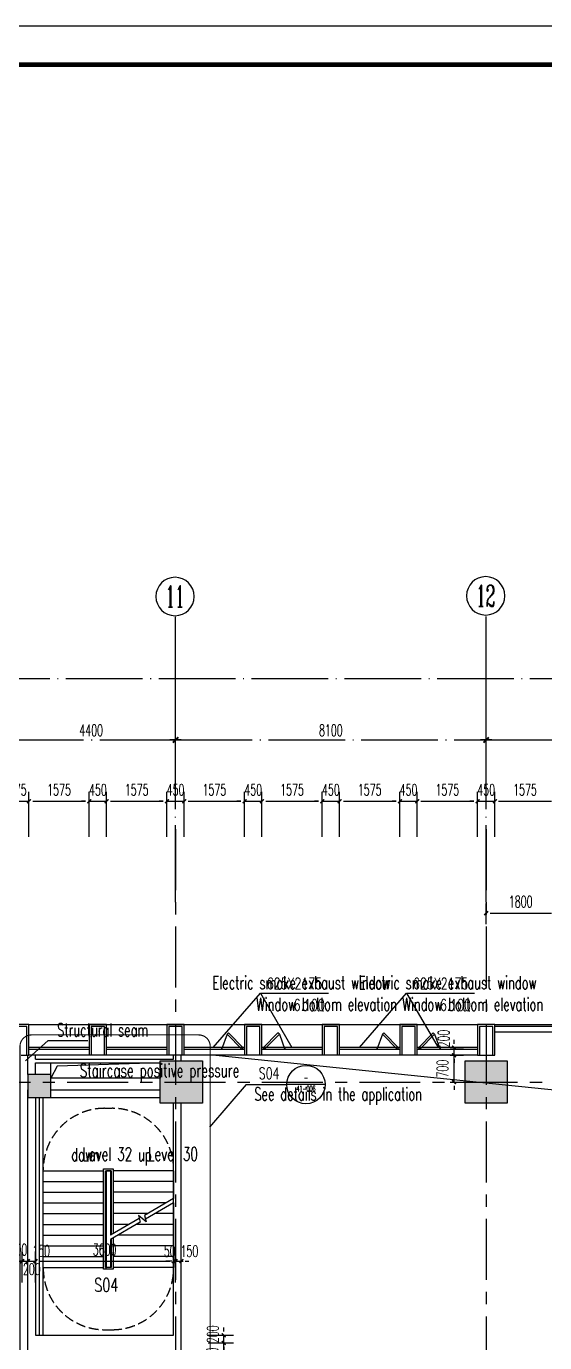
# Model space of a CAD drawing. Extents: x 824790 to 994147, y 4290613 to 4374713.
# Drawn here: x 904418 to 917935, y 4340402 to 4374713 of the extents above; entities that cross this region are included whole.
import ezdxf
from ezdxf.enums import TextEntityAlignment as Align

# ---------------------------------------------------------------- set-up
doc = ezdxf.new("R2010")
doc.units = 0
doc.header["$LTSCALE"] = 1000
doc.header["$MEASUREMENT"] = 0
for name, pattern in [('ACAD_ISO08W100', [36, 24, -3, 6, -3]), ('CENTER', [50.8, 31.75, -6.35, 6.35, -6.35]), ('DASH', [0.35, 0.25, -0.1]), ('DOTE', [2.42, 2, -0.2, 0.02, -0.2]), ('HIDDEN', [0.375, 0.25, -0.125])]:
    doc.linetypes.add(name, pattern=pattern)
doc.layers.get('0').update_dxf_attribs({"color": 255, "linetype": 'CONTINUOUS'})
for name, color, linetype in [('A-AXIS', 3, 'CONTINUOUS'), ('A-AXIS-TEXT', 7, 'CONTINUOUS'), ('A-DIM', 201, 'CONTINUOUS'), ('A-DOTE', 8, 'ACAD_ISO08W100'), ('A-FACADE', 5, 'CONTINUOUS'), ('A-FIN-GRAN', 34, 'CONTINUOUS'), ('A-LINE', 254, 'CONTINUOUS'), ('A-NOTE', 150, 'CONTINUOUS'), ('A-TEXT-CN', 31, 'CONTINUOUS'), ('A-WALL', 2, 'CONTINUOUS'), ('A-WINDOW', 4, 'CONTINUOUS'), ('A_DIM_EX1', 171, 'CONTINUOUS'), ('AXIS_TEXT', 7, 'CONTINUOUS'), ('DIM_SYMB', 3, 'CONTINUOUS'), ('DOTE', 17, 'DOTE'), ('HATCH-F252', 252, 'CONTINUOUS'), ('PUB_TEXT', 7, 'CONTINUOUS'), ('S-COLUMN', 1, 'CONTINUOUS'), ('stair', 30, 'CONTINUOUS'), ('WINDOW', 4, 'CONTINUOUS'), ('图框', 7, 'CONTINUOUS'), ('柱子', 9, 'CONTINUOUS'), ('管井', 6, 'CONTINUOUS')]:
    doc.layers.add(name, color=color, linetype=linetype)
doc.layers.add('A-PUB_TEXT', color=7, linetype='CONTINUOUS', lineweight=5)
doc.styles.add('_TCH_DIM', font='SIMPLEX', dxfattribs={"bigfont": 'GBCBIG'})
doc.styles.add('_TCH_LABEL', font='COMPLEX.shx', dxfattribs={"width": 0.6, "bigfont": 'GBCBIG.shx'})
doc.styles.add('COMPLEX', font='COMPLEX')
doc.styles.add('DIM_FONT', font='SIMPLEX.shx', dxfattribs={"width": 0.6, "bigfont": 'GBCBIG.shx'})
doc.styles.add('PRC-S', font='TJROMANS.shx', dxfattribs={"width": 0.7, "bigfont": 'hztxt.shx'})
doc.styles.add('TONGJI-FONT', font='simplex.shx')
doc.dimstyles.new('DIM100', dxfattribs={"dimscale": 100, "dimtxt": 3, "dimasz": 0.01, "dimexe": 1, "dimexo": 1, "dimgap": 1, "dimtad": 1, "dimdec": 0, "dimtxsty": 'DIM_FONT', "dimblk1": 'h-_DIMX', "dimblk2": 'h-_DIMX', "dimsah": 1, "dimcen": 0.01, "dimclrd": 256, "dimclre": 256, "dimclrt": 7, "dimadec": 3, "dimazin": 3, "dimtfac": 1, "dimtdec": 0, "dimtix": 1, "dimtmove": 2, "dimatfit": 3, "dimldrblk": 'h-_DIMX', "dimtzin": 5, "dimarcsym": 0})
doc.dimstyles.new('DIMN', dxfattribs={"dimtxt": 300, "dimasz": 100, "dimexe": 250, "dimexo": 300, "dimgap": 150, "dimtad": 1, "dimdec": 0, "dimtxsty": 'DIM_FONT', "dimblk": 'h-_ArchTick', "dimcen": 2.5, "dimclrt": 7, "dimazin": 2, "dimtfac": 1, "dimtdec": 0, "dimtix": 1, "dimtmove": 2, "dimatfit": 3, "dimarcsym": 0})

# ---------------------------------------------------------------- blocks, each defined once
blk = doc.blocks.new('h-_DIMX')
blk.add_line((-150, 0), (150, 0))
at = {"const_width": 50}
blk.add_lwpolyline([(-70, -70), (70, 70)], dxfattribs=at)
blk = doc.blocks.new('h-_AXISO')
blk.add_circle((0, 0), 0.5)
at = {"layer": 'A-AXIS-TEXT', "style": 'COMPLEX', "width": 1.041667}
blk.add_attdef('A', text='', height=0.56, dxfattribs=at).set_placement((-0.25, -0.28), (0.25, -0.28), align=Align.FIT)
blk = doc.blocks.new('h-轴号横')
at = {"layer": 'DOTE', "linetype": 'ACAD_ISO08W100'}
for p, q in [((-2532161, -1877419), (-2532161, -1873857)), ((-2524061, -1877418), (-2524061, -1873856))]:
    blk.add_line(p, q, dxfattribs=at)
at = {"layer": 'A-AXIS'}
ref = blk.add_blockref('h-_AXISO', (-2532174, -1873330), dxfattribs=dict(at, xscale=-1000, yscale=1000, zscale=1000))
ref.add_attrib('A', '11', dxfattribs={"layer": 'AXIS_TEXT', "height": 560, "style": 'COMPLEX', "width": 0.78125}).set_placement((-2532424, -1873610), (-2531924, -1873610), align=Align.FIT)
ref = blk.add_blockref('h-_AXISO', (-2524074, -1873313), dxfattribs=dict(at, xscale=-1000, yscale=1000, zscale=1000))
ref.add_attrib('A', '12', dxfattribs={"layer": 'AXIS_TEXT', "height": 560, "style": 'COMPLEX', "width": 0.646552}).set_placement((-2524324, -1873593), (-2523824, -1873593), align=Align.FIT)
blk = doc.blocks.new('h-1')
at = {"layer": '图框'}
blk.add_line((2162, 399.3), (675.75, 399.3), dxfattribs=at)
at = {"layer": '图框', "const_width": 1.2}
blk.add_lwpolyline([(2152, -431.7), (2152, 389.3), (700.75, 389.3), (700.75, -431.7)], close=True, dxfattribs=at)
blk = doc.blocks.new('h-ewryer')
at = {"layer": 'A-WINDOW', "ltscale": 0.5}
blk.add_line((366378, 243878), (366234, 243482), dxfattribs=at)
at = {"layer": 'A-WINDOW'}
for p, q in [((366234, 243532), (366234, 243482)), ((366784, 243532), (366784, 243482))]:
    blk.add_line(p, q, dxfattribs=at)
at = {"layer": 'A-WINDOW', "ltscale": 0.5}
blk.add_lwpolyline([(366378, 243878), (366413, 243914), (366802, 243525), (366767, 243489)], close=True, dxfattribs=at)
blk = doc.blocks.new('h-2层裙房幕墙')
at = {"layer": 'A-FACADE'}
blk.add_line((803086, 4036435), (814786, 4036435), dxfattribs=at)
at = {"layer": 'A-FIN-GRAN'}
for p, q in [((803086, 4036435), (802311, 4036435)), ((803036, 4036385), (802361, 4036385)), ((803036, 4035635), (803036, 4036385)), ((803086, 4035635), (803086, 4036435)), ((805111, 4036435), (804661, 4036435)), ((804661, 4036435), (804661, 4035635)), ((805061, 4036385), (804711, 4036385)), ((804711, 4036385), (804711, 4035635)), ((805061, 4035635), (805061, 4036385)), ((805111, 4035635), (805111, 4036435)), ((807136, 4036435), (806686, 4036435)), ((806686, 4036435), (806686, 4035635)), ((807086, 4036385), (806736, 4036385)), ((806736, 4036385), (806736, 4035635)), ((807086, 4035635), (807086, 4036385)), ((807136, 4035635), (807136, 4036435)), ((809161, 4036435), (808711, 4036435)), ((808711, 4036435), (808711, 4035635)), ((809111, 4036385), (808761, 4036385)), ((808761, 4036385), (808761, 4035635)), ((809111, 4035635), (809111, 4036385)), ((809161, 4035635), (809161, 4036435)), ((811186, 4036435), (810736, 4036435)), ((810736, 4036435), (810736, 4035635)), ((811136, 4036385), (810786, 4036385)), ((810786, 4036385), (810786, 4035635)), ((811136, 4035635), (811136, 4036385)), ((811186, 4035635), (811186, 4036435)), ((813211, 4036435), (812761, 4036435)), ((812761, 4036435), (812761, 4035635)), ((813161, 4036385), (812811, 4036385)), ((812811, 4036385), (812811, 4035635)), ((813161, 4035635), (813161, 4036385)), ((813211, 4035635), (813211, 4036435)), ((815236, 4036435), (814786, 4036435)), ((814786, 4036435), (814786, 4035635)), ((815186, 4036385), (814836, 4036385)), ((814836, 4036385), (814836, 4035635)), ((815186, 4035635), (815186, 4036385)), ((815236, 4035635), (815236, 4036435)), ((802886, 4035635), (803086, 4035635)), ((805111, 4035635), (804661, 4035635)), ((807136, 4035635), (806686, 4035635)), ((809161, 4035635), (808711, 4035635)), ((811186, 4035635), (810736, 4035635)), ((813211, 4035635), (812761, 4035635)), ((814786, 4035635), (815236, 4035635))]:
    blk.add_line(p, q, dxfattribs=at)
at = {"layer": 'WINDOW'}
for p, q in [((815236, 4036435), (851236, 4036435)), ((816811, 4036385), (815236, 4036385)), ((851236, 4036235), (815236, 4036235)), ((804661, 4035835), (803086, 4035835)), ((804661, 4035785), (803086, 4035785)), ((804661, 4035635), (803086, 4035635)), ((806686, 4035835), (805111, 4035835)), ((806686, 4035785), (805111, 4035785)), ((806736, 4035635), (805111, 4035635)), ((808711, 4035835), (807136, 4035835)), ((808711, 4035785), (807136, 4035785)), ((808711, 4035635), (807136, 4035635)), ((810736, 4035835), (809161, 4035835)), ((810736, 4035785), (809161, 4035785)), ((810736, 4035635), (809161, 4035635)), ((812761, 4035835), (811186, 4035835)), ((812761, 4035785), (811186, 4035785)), ((812761, 4035635), (811186, 4035635)), ((814786, 4035835), (813211, 4035835)), ((814786, 4035785), (813211, 4035785)), ((814786, 4035635), (813211, 4035635))]:
    blk.add_line(p, q, dxfattribs=at)
at = {"layer": 'A-WINDOW'}
for p in [(441876, 3792303), (445926, 3792303)]:
    blk.add_blockref('h-ewryer', p, dxfattribs=at)
at = {"layer": 'A-WINDOW', "xscale": -1}
for p in [(1175995, 3792303), (1180045, 3792303)]:
    blk.add_blockref('h-ewryer', p, dxfattribs=at)
blk = doc.blocks.new('h-1100柱')
at = {"layer": 'HATCH-F252'}
blk.add_hatch(color=256, dxfattribs=at).paths.add_polyline_path([(917265, 4495302), (918365, 4495302), (918365, 4494202), (917265, 4494202)])
at = {"layer": 'S-COLUMN'}
blk.add_lwpolyline([(917265, 4495302), (918365, 4495302), (918365, 4494202), (917265, 4494202)], close=True, dxfattribs=at)
blk = doc.blocks.new('h-二层柱网')
at = {"layer": 'A-WALL'}
for p in [(190645, -147557), (198595, -147557)]:
    blk.add_blockref('h-1100柱', p, dxfattribs=at)
blk = doc.blocks.new('h-tsht')
at = {"layer": 'HATCH-F252'}
blk.add_hatch(color=256, dxfattribs=at).paths.add_polyline_path([(-300, -300), (300, -300), (300, 300), (-300, 300)])
at = {"layer": '柱子', "color": 1}
blk.add_lwpolyline([(-300, -300), (300, -300), (300, 300), (-300, 300)], close=True, dxfattribs=at)
blk = doc.blocks.new('h-结构补小柱')
at = {"layer": 'HATCH-F252'}
for points in [[(-600, -900), (100, -900), (100, -200), (-600, -200)], [(-550, -10400), (150, -10400), (150, -9700), (-550, -9700)]]:
    blk.add_hatch(color=256, dxfattribs=at).paths.add_polyline_path(points)
at = {"layer": '柱子', "color": 1}
for points in [[(-600, -900), (100, -900), (100, -200), (-600, -200)], [(-550, -10400), (150, -10400), (150, -9700), (-550, -9700)]]:
    blk.add_lwpolyline(points, close=True, dxfattribs=at)
at = {"layer": '柱子'}
for p in [(-300, 8100), (-250, -18550)]:
    blk.add_blockref('h-tsht', p, dxfattribs=at)
blk = doc.blocks.new('h-_ArchTick')
at = {"color": 0, "linetype": 'ByBlock', "const_width": 0.4}
blk.add_lwpolyline([(-0.5, -0.5), (0.5, 0.5)], dxfattribs=at)
blk = doc.blocks.new('*D170')
at = {"layer": 'A-DIM', "color": 0, "lineweight": -2, "transparency": 16777216}
for p, q in [((915473, 4347895), (915821, 4347895)), ((915571, 4347995), (915571, 4348095)), ((915571, 4347195), (915571, 4347895)), ((915473, 4347195), (915821, 4347195)), ((915571, 4347095), (915571, 4346995))]:
    blk.add_line(p, q, dxfattribs=at)
at = {"layer": 'A-DIM', "color": 0, "lineweight": -2, "transparency": 16777216, "xscale": 100, "yscale": 100, "zscale": 100}
for p, rotation in [((915571, 4347895), 270), ((915571, 4347195), 90)]:
    blk.add_blockref('h-_ArchTick', p, dxfattribs=dict(at, rotation=rotation))
at = {"layer": 'A-DIM', "color": 7, "transparency": 16777216, "insert": (915271, 4347545), "char_height": 300, "attachment_point": 5, "rotation": 90, "style": 'DIM_FONT'}
blk.add_mtext('\\A1;700', dxfattribs=at)
blk = doc.blocks.new('*D171')
at = {"layer": 'A-DIM', "color": 0, "lineweight": -2, "transparency": 16777216}
for p, q in [((915571, 4348195), (915571, 4348295)), ((915473, 4348095), (915821, 4348095)), ((915473, 4347895), (915821, 4347895)), ((915571, 4347895), (915571, 4348095)), ((915571, 4347795), (915571, 4347695))]:
    blk.add_line(p, q, dxfattribs=at)
at = {"layer": 'A-DIM', "color": 0, "lineweight": -2, "transparency": 16777216, "xscale": 100, "yscale": 100, "zscale": 100}
for p, rotation in [((915571, 4348095), 270), ((915571, 4347895), 90)]:
    blk.add_blockref('h-_ArchTick', p, dxfattribs=dict(at, rotation=rotation))
at = {"layer": 'A-DIM', "color": 7, "transparency": 16777216, "insert": (915301, 4348329), "char_height": 300, "attachment_point": 5, "rotation": 90, "style": 'DIM_FONT'}
blk.add_mtext('\\A1;200', dxfattribs=at)
blk = doc.blocks.new('*D203')
at = {"layer": 'A-DIM', "color": 0, "lineweight": -2, "transparency": 16777216}
for p, q in [((916410, 4351310), (916410, 4351847)), ((916510, 4351597), (918110, 4351597)), ((918210, 4351310), (918210, 4351847))]:
    blk.add_line(p, q, dxfattribs=at)
at = {"layer": 'A-DIM', "color": 0, "lineweight": -2, "transparency": 16777216, "xscale": 100, "yscale": 100, "zscale": 100, "rotation": 180}
blk.add_blockref('h-_ArchTick', (916410, 4351597), dxfattribs=at)
at = {"layer": 'A-DIM', "color": 0, "lineweight": -2, "transparency": 16777216, "xscale": 100, "yscale": 100, "zscale": 100}
blk.add_blockref('h-_ArchTick', (918210, 4351597), dxfattribs=at)
at = {"layer": 'A-DIM', "color": 7, "transparency": 16777216, "insert": (917310, 4351897), "char_height": 300, "attachment_point": 5, "style": 'DIM_FONT'}
blk.add_mtext('\\A1;1800', dxfattribs=at)
blk = doc.blocks.new('*D226')
at = {"layer": 'A-DIM', "color": 0, "lineweight": -2, "transparency": 16777216}
for p, q in [((909569, 4340695), (909569, 4340795)), ((909160, 4340595), (909819, 4340595)), ((909160, 4340395), (909819, 4340395)), ((909569, 4340395), (909569, 4340595)), ((909569, 4340295), (909569, 4340195))]:
    blk.add_line(p, q, dxfattribs=at)
at = {"layer": 'A-DIM', "color": 0, "lineweight": -2, "transparency": 16777216, "xscale": 100, "yscale": 100, "zscale": 100}
for p, rotation in [((909569, 4340595), 270), ((909569, 4340395), 90)]:
    blk.add_blockref('h-_ArchTick', p, dxfattribs=dict(at, rotation=rotation))
at = {"layer": 'A-DIM', "color": 7, "transparency": 16777216, "insert": (909282, 4340622), "char_height": 300, "attachment_point": 5, "rotation": 90, "style": 'DIM_FONT'}
blk.add_mtext('\\A1;200', dxfattribs=at)
blk = doc.blocks.new('*D924')
at = {"layer": 'A-DIM', "color": 0, "lineweight": -2, "transparency": 16777216}
for p, q in [((909160, 4340395), (909819, 4340395)), ((909569, 4340495), (909569, 4340595)), ((909569, 4339695), (909569, 4340395)), ((909160, 4339695), (909819, 4339695)), ((909569, 4339595), (909569, 4339495))]:
    blk.add_line(p, q, dxfattribs=at)
at = {"layer": 'A-DIM', "color": 0, "lineweight": -2, "transparency": 16777216, "xscale": 100, "yscale": 100, "zscale": 100}
for p, rotation in [((909569, 4340395), 270), ((909569, 4339695), 90)]:
    blk.add_blockref('h-_ArchTick', p, dxfattribs=dict(at, rotation=rotation))
at = {"layer": 'A-DIM', "color": 7, "transparency": 16777216, "insert": (909269, 4340045), "char_height": 300, "attachment_point": 5, "rotation": 90, "style": 'DIM_FONT'}
blk.add_mtext('\\A1;700', dxfattribs=at)
blk = doc.blocks.new('*D364')
at = {"layer": 'A-DIM', "color": 0, "lineweight": -2, "transparency": 16777216}
for p, q in [((916635, 4353589), (916635, 4354763)), ((918210, 4353589), (918210, 4354763)), ((916735, 4354513), (918110, 4354513))]:
    blk.add_line(p, q, dxfattribs=at)
at = {"layer": 'A-DIM', "color": 0, "lineweight": -2, "transparency": 16777216, "xscale": 100, "yscale": 100, "zscale": 100, "rotation": 180}
blk.add_blockref('h-_ArchTick', (916635, 4354513), dxfattribs=at)
at = {"layer": 'A-DIM', "color": 0, "lineweight": -2, "transparency": 16777216, "xscale": 100, "yscale": 100, "zscale": 100}
blk.add_blockref('h-_ArchTick', (918210, 4354513), dxfattribs=at)
at = {"layer": 'A-DIM', "color": 7, "transparency": 16777216, "insert": (917422, 4354813), "char_height": 300, "attachment_point": 5, "style": 'DIM_FONT'}
blk.add_mtext('\\A1;1575', dxfattribs=at)
blk = doc.blocks.new('*D365')
at = {"layer": 'A-DIM', "color": 0, "lineweight": -2, "transparency": 16777216}
for p, q in [((916185, 4353589), (916185, 4354763)), ((916635, 4353589), (916635, 4354763)), ((916085, 4354513), (915985, 4354513)), ((916185, 4354513), (916635, 4354513)), ((916735, 4354513), (916835, 4354513))]:
    blk.add_line(p, q, dxfattribs=at)
at = {"layer": 'A-DIM', "color": 0, "lineweight": -2, "transparency": 16777216, "xscale": 100, "yscale": 100, "zscale": 100}
blk.add_blockref('h-_ArchTick', (916185, 4354513), dxfattribs=at)
at = {"layer": 'A-DIM', "color": 0, "lineweight": -2, "transparency": 16777216, "xscale": 100, "yscale": 100, "zscale": 100, "rotation": 180}
blk.add_blockref('h-_ArchTick', (916635, 4354513), dxfattribs=at)
at = {"layer": 'A-DIM', "color": 7, "transparency": 16777216, "insert": (916410, 4354813), "char_height": 300, "attachment_point": 5, "style": 'DIM_FONT'}
blk.add_mtext('\\A1;450', dxfattribs=at)
blk = doc.blocks.new('*D366')
at = {"layer": 'A-DIM', "color": 0, "lineweight": -2, "transparency": 16777216}
for p, q in [((914610, 4353589), (914610, 4354763)), ((916185, 4353589), (916185, 4354763)), ((914710, 4354513), (916085, 4354513))]:
    blk.add_line(p, q, dxfattribs=at)
at = {"layer": 'A-DIM', "color": 0, "lineweight": -2, "transparency": 16777216, "xscale": 100, "yscale": 100, "zscale": 100, "rotation": 180}
blk.add_blockref('h-_ArchTick', (914610, 4354513), dxfattribs=at)
at = {"layer": 'A-DIM', "color": 0, "lineweight": -2, "transparency": 16777216, "xscale": 100, "yscale": 100, "zscale": 100}
blk.add_blockref('h-_ArchTick', (916185, 4354513), dxfattribs=at)
at = {"layer": 'A-DIM', "color": 7, "transparency": 16777216, "insert": (915397, 4354813), "char_height": 300, "attachment_point": 5, "style": 'DIM_FONT'}
blk.add_mtext('\\A1;1575', dxfattribs=at)
blk = doc.blocks.new('*D367')
at = {"layer": 'A-DIM', "color": 0, "lineweight": -2, "transparency": 16777216}
for p, q in [((914160, 4353589), (914160, 4354763)), ((914610, 4353589), (914610, 4354763)), ((914060, 4354513), (913960, 4354513)), ((914160, 4354513), (914610, 4354513)), ((914710, 4354513), (914810, 4354513))]:
    blk.add_line(p, q, dxfattribs=at)
at = {"layer": 'A-DIM', "color": 0, "lineweight": -2, "transparency": 16777216, "xscale": 100, "yscale": 100, "zscale": 100}
blk.add_blockref('h-_ArchTick', (914160, 4354513), dxfattribs=at)
at = {"layer": 'A-DIM', "color": 0, "lineweight": -2, "transparency": 16777216, "xscale": 100, "yscale": 100, "zscale": 100, "rotation": 180}
blk.add_blockref('h-_ArchTick', (914610, 4354513), dxfattribs=at)
at = {"layer": 'A-DIM', "color": 7, "transparency": 16777216, "insert": (914385, 4354813), "char_height": 300, "attachment_point": 5, "style": 'DIM_FONT'}
blk.add_mtext('\\A1;450', dxfattribs=at)
blk = doc.blocks.new('*D368')
at = {"layer": 'A-DIM', "color": 0, "lineweight": -2, "transparency": 16777216}
for p, q in [((912585, 4353589), (912585, 4354763)), ((914160, 4353589), (914160, 4354763)), ((912685, 4354513), (914060, 4354513))]:
    blk.add_line(p, q, dxfattribs=at)
at = {"layer": 'A-DIM', "color": 0, "lineweight": -2, "transparency": 16777216, "xscale": 100, "yscale": 100, "zscale": 100, "rotation": 180}
blk.add_blockref('h-_ArchTick', (912585, 4354513), dxfattribs=at)
at = {"layer": 'A-DIM', "color": 0, "lineweight": -2, "transparency": 16777216, "xscale": 100, "yscale": 100, "zscale": 100}
blk.add_blockref('h-_ArchTick', (914160, 4354513), dxfattribs=at)
at = {"layer": 'A-DIM', "color": 7, "transparency": 16777216, "insert": (913372, 4354813), "char_height": 300, "attachment_point": 5, "style": 'DIM_FONT'}
blk.add_mtext('\\A1;1575', dxfattribs=at)
blk = doc.blocks.new('*D369')
at = {"layer": 'A-DIM', "color": 0, "lineweight": -2, "transparency": 16777216}
for p, q in [((912135, 4353589), (912135, 4354763)), ((912585, 4353589), (912585, 4354763)), ((912035, 4354513), (911935, 4354513)), ((912135, 4354513), (912585, 4354513)), ((912685, 4354513), (912785, 4354513))]:
    blk.add_line(p, q, dxfattribs=at)
at = {"layer": 'A-DIM', "color": 0, "lineweight": -2, "transparency": 16777216, "xscale": 100, "yscale": 100, "zscale": 100}
blk.add_blockref('h-_ArchTick', (912135, 4354513), dxfattribs=at)
at = {"layer": 'A-DIM', "color": 0, "lineweight": -2, "transparency": 16777216, "xscale": 100, "yscale": 100, "zscale": 100, "rotation": 180}
blk.add_blockref('h-_ArchTick', (912585, 4354513), dxfattribs=at)
at = {"layer": 'A-DIM', "color": 7, "transparency": 16777216, "insert": (912360, 4354813), "char_height": 300, "attachment_point": 5, "style": 'DIM_FONT'}
blk.add_mtext('\\A1;450', dxfattribs=at)
blk = doc.blocks.new('*D370')
at = {"layer": 'A-DIM', "color": 0, "lineweight": -2, "transparency": 16777216}
for p, q in [((910560, 4353589), (910560, 4354763)), ((912135, 4353589), (912135, 4354763)), ((910660, 4354513), (912035, 4354513))]:
    blk.add_line(p, q, dxfattribs=at)
at = {"layer": 'A-DIM', "color": 0, "lineweight": -2, "transparency": 16777216, "xscale": 100, "yscale": 100, "zscale": 100, "rotation": 180}
blk.add_blockref('h-_ArchTick', (910560, 4354513), dxfattribs=at)
at = {"layer": 'A-DIM', "color": 0, "lineweight": -2, "transparency": 16777216, "xscale": 100, "yscale": 100, "zscale": 100}
blk.add_blockref('h-_ArchTick', (912135, 4354513), dxfattribs=at)
at = {"layer": 'A-DIM', "color": 7, "transparency": 16777216, "insert": (911347, 4354813), "char_height": 300, "attachment_point": 5, "style": 'DIM_FONT'}
blk.add_mtext('\\A1;1575', dxfattribs=at)
blk = doc.blocks.new('*D371')
at = {"layer": 'A-DIM', "color": 0, "lineweight": -2, "transparency": 16777216}
for p, q in [((910110, 4353589), (910110, 4354763)), ((910560, 4353589), (910560, 4354763)), ((910010, 4354513), (909910, 4354513)), ((910110, 4354513), (910560, 4354513)), ((910660, 4354513), (910760, 4354513))]:
    blk.add_line(p, q, dxfattribs=at)
at = {"layer": 'A-DIM', "color": 0, "lineweight": -2, "transparency": 16777216, "xscale": 100, "yscale": 100, "zscale": 100}
blk.add_blockref('h-_ArchTick', (910110, 4354513), dxfattribs=at)
at = {"layer": 'A-DIM', "color": 0, "lineweight": -2, "transparency": 16777216, "xscale": 100, "yscale": 100, "zscale": 100, "rotation": 180}
blk.add_blockref('h-_ArchTick', (910560, 4354513), dxfattribs=at)
at = {"layer": 'A-DIM', "color": 7, "transparency": 16777216, "insert": (910335, 4354813), "char_height": 300, "attachment_point": 5, "style": 'DIM_FONT'}
blk.add_mtext('\\A1;450', dxfattribs=at)
blk = doc.blocks.new('*D372')
at = {"layer": 'A-DIM', "color": 0, "lineweight": -2, "transparency": 16777216}
for p, q in [((908535, 4353589), (908535, 4354763)), ((910110, 4353589), (910110, 4354763)), ((908635, 4354513), (910010, 4354513))]:
    blk.add_line(p, q, dxfattribs=at)
at = {"layer": 'A-DIM', "color": 0, "lineweight": -2, "transparency": 16777216, "xscale": 100, "yscale": 100, "zscale": 100, "rotation": 180}
blk.add_blockref('h-_ArchTick', (908535, 4354513), dxfattribs=at)
at = {"layer": 'A-DIM', "color": 0, "lineweight": -2, "transparency": 16777216, "xscale": 100, "yscale": 100, "zscale": 100}
blk.add_blockref('h-_ArchTick', (910110, 4354513), dxfattribs=at)
at = {"layer": 'A-DIM', "color": 7, "transparency": 16777216, "insert": (909322, 4354813), "char_height": 300, "attachment_point": 5, "style": 'DIM_FONT'}
blk.add_mtext('\\A1;1575', dxfattribs=at)
blk = doc.blocks.new('*D373')
at = {"layer": 'A-DIM', "color": 0, "lineweight": -2, "transparency": 16777216}
for p, q in [((908085, 4353589), (908085, 4354763)), ((908535, 4353589), (908535, 4354763)), ((907985, 4354513), (907885, 4354513)), ((908085, 4354513), (908535, 4354513)), ((908635, 4354513), (908735, 4354513))]:
    blk.add_line(p, q, dxfattribs=at)
at = {"layer": 'A-DIM', "color": 0, "lineweight": -2, "transparency": 16777216, "xscale": 100, "yscale": 100, "zscale": 100}
blk.add_blockref('h-_ArchTick', (908085, 4354513), dxfattribs=at)
at = {"layer": 'A-DIM', "color": 0, "lineweight": -2, "transparency": 16777216, "xscale": 100, "yscale": 100, "zscale": 100, "rotation": 180}
blk.add_blockref('h-_ArchTick', (908535, 4354513), dxfattribs=at)
at = {"layer": 'A-DIM', "color": 7, "transparency": 16777216, "insert": (908310, 4354813), "char_height": 300, "attachment_point": 5, "style": 'DIM_FONT'}
blk.add_mtext('\\A1;450', dxfattribs=at)
blk = doc.blocks.new('*D374')
at = {"layer": 'A-DIM', "color": 0, "lineweight": -2, "transparency": 16777216}
for p, q in [((906510, 4353589), (906510, 4354763)), ((908085, 4353589), (908085, 4354763)), ((906610, 4354513), (907985, 4354513))]:
    blk.add_line(p, q, dxfattribs=at)
at = {"layer": 'A-DIM', "color": 0, "lineweight": -2, "transparency": 16777216, "xscale": 100, "yscale": 100, "zscale": 100, "rotation": 180}
blk.add_blockref('h-_ArchTick', (906510, 4354513), dxfattribs=at)
at = {"layer": 'A-DIM', "color": 0, "lineweight": -2, "transparency": 16777216, "xscale": 100, "yscale": 100, "zscale": 100}
blk.add_blockref('h-_ArchTick', (908085, 4354513), dxfattribs=at)
at = {"layer": 'A-DIM', "color": 7, "transparency": 16777216, "insert": (907297, 4354813), "char_height": 300, "attachment_point": 5, "style": 'DIM_FONT'}
blk.add_mtext('\\A1;1575', dxfattribs=at)
blk = doc.blocks.new('*D375')
at = {"layer": 'A-DIM', "color": 0, "lineweight": -2, "transparency": 16777216}
for p, q in [((906060, 4353589), (906060, 4354763)), ((906510, 4353589), (906510, 4354763)), ((905960, 4354513), (905860, 4354513)), ((906060, 4354513), (906510, 4354513)), ((906610, 4354513), (906710, 4354513))]:
    blk.add_line(p, q, dxfattribs=at)
at = {"layer": 'A-DIM', "color": 0, "lineweight": -2, "transparency": 16777216, "xscale": 100, "yscale": 100, "zscale": 100}
blk.add_blockref('h-_ArchTick', (906060, 4354513), dxfattribs=at)
at = {"layer": 'A-DIM', "color": 0, "lineweight": -2, "transparency": 16777216, "xscale": 100, "yscale": 100, "zscale": 100, "rotation": 180}
blk.add_blockref('h-_ArchTick', (906510, 4354513), dxfattribs=at)
at = {"layer": 'A-DIM', "color": 7, "transparency": 16777216, "insert": (906285, 4354813), "char_height": 300, "attachment_point": 5, "style": 'DIM_FONT'}
blk.add_mtext('\\A1;450', dxfattribs=at)
blk = doc.blocks.new('*D376')
at = {"layer": 'A-DIM', "color": 0, "lineweight": -2, "transparency": 16777216}
for p, q in [((904485, 4353589), (904485, 4354763)), ((906060, 4353589), (906060, 4354763)), ((904585, 4354513), (905960, 4354513))]:
    blk.add_line(p, q, dxfattribs=at)
at = {"layer": 'A-DIM', "color": 0, "lineweight": -2, "transparency": 16777216, "xscale": 100, "yscale": 100, "zscale": 100, "rotation": 180}
blk.add_blockref('h-_ArchTick', (904485, 4354513), dxfattribs=at)
at = {"layer": 'A-DIM', "color": 0, "lineweight": -2, "transparency": 16777216, "xscale": 100, "yscale": 100, "zscale": 100}
blk.add_blockref('h-_ArchTick', (906060, 4354513), dxfattribs=at)
at = {"layer": 'A-DIM', "color": 7, "transparency": 16777216, "insert": (905272, 4354813), "char_height": 300, "attachment_point": 5, "style": 'DIM_FONT'}
blk.add_mtext('\\A1;1575', dxfattribs=at)
blk = doc.blocks.new('*D377')
at = {"layer": 'A-DIM', "color": 0, "lineweight": -2, "transparency": 16777216}
for p, q in [((903910, 4353589), (903910, 4354763)), ((904485, 4353589), (904485, 4354763)), ((903810, 4354513), (903710, 4354513)), ((903910, 4354513), (904485, 4354513)), ((904585, 4354513), (904685, 4354513))]:
    blk.add_line(p, q, dxfattribs=at)
at = {"layer": 'A-DIM', "color": 0, "lineweight": -2, "transparency": 16777216, "xscale": 100, "yscale": 100, "zscale": 100}
blk.add_blockref('h-_ArchTick', (903910, 4354513), dxfattribs=at)
at = {"layer": 'A-DIM', "color": 0, "lineweight": -2, "transparency": 16777216, "xscale": 100, "yscale": 100, "zscale": 100, "rotation": 180}
blk.add_blockref('h-_ArchTick', (904485, 4354513), dxfattribs=at)
at = {"layer": 'A-DIM', "color": 7, "transparency": 16777216, "insert": (904197, 4354813), "char_height": 300, "attachment_point": 5, "style": 'DIM_FONT'}
blk.add_mtext('\\A1;575', dxfattribs=at)
blk = doc.blocks.new('*D712')
at = {"layer": 'A-DIM', "color": 0, "lineweight": -2, "transparency": 16777216}
for p, q in [((904110, 4341968), (904110, 4342778)), ((904310, 4341968), (904310, 4342778)), ((904010, 4342528), (903910, 4342528)), ((904110, 4342528), (904310, 4342528)), ((904410, 4342528), (904510, 4342528))]:
    blk.add_line(p, q, dxfattribs=at)
at = {"layer": 'A-DIM', "color": 0, "lineweight": -2, "transparency": 16777216, "xscale": 100, "yscale": 100, "zscale": 100}
blk.add_blockref('h-_ArchTick', (904110, 4342528), dxfattribs=at)
at = {"layer": 'A-DIM', "color": 0, "lineweight": -2, "transparency": 16777216, "xscale": 100, "yscale": 100, "zscale": 100, "rotation": 180}
blk.add_blockref('h-_ArchTick', (904310, 4342528), dxfattribs=at)
at = {"layer": 'A-DIM', "color": 7, "transparency": 16777216, "insert": (904210, 4342828), "char_height": 300, "attachment_point": 5, "style": 'DIM_FONT'}
blk.add_mtext('\\A1;200', dxfattribs=at)
blk = doc.blocks.new('*D713')
at = {"layer": 'A-DIM', "color": 0, "lineweight": -2, "transparency": 16777216}
for p, q in [((904310, 4341968), (904310, 4342778)), ((904460, 4341968), (904460, 4342778)), ((904210, 4342528), (904110, 4342528)), ((904310, 4342528), (904460, 4342528)), ((904560, 4342528), (904660, 4342528))]:
    blk.add_line(p, q, dxfattribs=at)
at = {"layer": 'A-DIM', "color": 0, "lineweight": -2, "transparency": 16777216, "xscale": 100, "yscale": 100, "zscale": 100}
blk.add_blockref('h-_ArchTick', (904310, 4342528), dxfattribs=at)
at = {"layer": 'A-DIM', "color": 0, "lineweight": -2, "transparency": 16777216, "xscale": 100, "yscale": 100, "zscale": 100, "rotation": 180}
blk.add_blockref('h-_ArchTick', (904460, 4342528), dxfattribs=at)
at = {"layer": 'A-DIM', "color": 7, "transparency": 16777216, "insert": (904806, 4342794), "char_height": 300, "attachment_point": 5, "style": 'DIM_FONT'}
blk.add_mtext('\\A1;150', dxfattribs=at)
blk = doc.blocks.new('*D714')
at = {"layer": 'A-DIM', "color": 0, "lineweight": -2, "transparency": 16777216}
for p, q in [((904460, 4341968), (904460, 4342778)), ((904660, 4341968), (904660, 4342778)), ((904360, 4342528), (904260, 4342528)), ((904460, 4342528), (904660, 4342528)), ((904760, 4342528), (904860, 4342528))]:
    blk.add_line(p, q, dxfattribs=at)
at = {"layer": 'A-DIM', "color": 0, "lineweight": -2, "transparency": 16777216, "xscale": 100, "yscale": 100, "zscale": 100}
blk.add_blockref('h-_ArchTick', (904460, 4342528), dxfattribs=at)
at = {"layer": 'A-DIM', "color": 0, "lineweight": -2, "transparency": 16777216, "xscale": 100, "yscale": 100, "zscale": 100, "rotation": 180}
blk.add_blockref('h-_ArchTick', (904660, 4342528), dxfattribs=at)
at = {"layer": 'A-DIM', "color": 7, "transparency": 16777216, "insert": (904560, 4342318), "char_height": 300, "attachment_point": 5, "style": 'DIM_FONT'}
blk.add_mtext('\\A1;200', dxfattribs=at)
blk = doc.blocks.new('*D715')
at = {"layer": 'A-DIM', "color": 0, "lineweight": -2, "transparency": 16777216}
for p, q in [((904660, 4341968), (904660, 4342778)), ((908260, 4341968), (908260, 4342778)), ((904760, 4342528), (908160, 4342528))]:
    blk.add_line(p, q, dxfattribs=at)
at = {"layer": 'A-DIM', "color": 0, "lineweight": -2, "transparency": 16777216, "xscale": 100, "yscale": 100, "zscale": 100, "rotation": 180}
blk.add_blockref('h-_ArchTick', (904660, 4342528), dxfattribs=at)
at = {"layer": 'A-DIM', "color": 0, "lineweight": -2, "transparency": 16777216, "xscale": 100, "yscale": 100, "zscale": 100}
blk.add_blockref('h-_ArchTick', (908260, 4342528), dxfattribs=at)
at = {"layer": 'A-DIM', "color": 7, "transparency": 16777216, "insert": (906460, 4342828), "char_height": 300, "attachment_point": 5, "style": 'DIM_FONT'}
blk.add_mtext('\\A1;3600', dxfattribs=at)
blk = doc.blocks.new('*D716')
at = {"layer": 'A-DIM', "color": 0, "lineweight": -2, "transparency": 16777216}
for p, q in [((908260, 4341968), (908260, 4342778)), ((908310, 4341968), (908310, 4342778)), ((908160, 4342528), (908060, 4342528)), ((908260, 4342528), (908310, 4342528)), ((908410, 4342528), (908510, 4342528))]:
    blk.add_line(p, q, dxfattribs=at)
at = {"layer": 'A-DIM', "color": 0, "lineweight": -2, "transparency": 16777216, "xscale": 100, "yscale": 100, "zscale": 100}
blk.add_blockref('h-_ArchTick', (908260, 4342528), dxfattribs=at)
at = {"layer": 'A-DIM', "color": 0, "lineweight": -2, "transparency": 16777216, "xscale": 100, "yscale": 100, "zscale": 100, "rotation": 180}
blk.add_blockref('h-_ArchTick', (908310, 4342528), dxfattribs=at)
at = {"layer": 'A-DIM', "color": 7, "transparency": 16777216, "insert": (908158, 4342789), "char_height": 300, "attachment_point": 5, "style": 'DIM_FONT'}
blk.add_mtext('\\A1;50', dxfattribs=at)
blk = doc.blocks.new('*D717')
at = {"layer": 'A-DIM', "color": 0, "lineweight": -2, "transparency": 16777216}
for p, q in [((908310, 4341968), (908310, 4342778)), ((908460, 4341968), (908460, 4342778)), ((908210, 4342528), (908110, 4342528)), ((908310, 4342528), (908460, 4342528)), ((908560, 4342528), (908660, 4342528))]:
    blk.add_line(p, q, dxfattribs=at)
at = {"layer": 'A-DIM', "color": 0, "lineweight": -2, "transparency": 16777216, "xscale": 100, "yscale": 100, "zscale": 100}
blk.add_blockref('h-_ArchTick', (908310, 4342528), dxfattribs=at)
at = {"layer": 'A-DIM', "color": 0, "lineweight": -2, "transparency": 16777216, "xscale": 100, "yscale": 100, "zscale": 100, "rotation": 180}
blk.add_blockref('h-_ArchTick', (908460, 4342528), dxfattribs=at)
at = {"layer": 'A-DIM', "color": 7, "transparency": 16777216, "insert": (908671, 4342787), "char_height": 300, "attachment_point": 5, "style": 'DIM_FONT'}
blk.add_mtext('\\A1;150', dxfattribs=at)
blk = doc.blocks.new('h-wrt')
at = {"layer": 'A-DOTE', "linetype": 'CENTER', "ltscale": 0.05}
for p, q in [((-2532328.9, -1744636.2), (-2532328.9, -1784214.6)), ((-2524228.9, -1744636.2), (-2524228.9, -1784214.6)), ((-2603736, -1751229), (-2483728.3, -1751229))]:
    blk.add_line(p, q, dxfattribs=at)
at = {"layer": 'A_DIM_EX1'}
blk.add_blockref('h-轴号横', (-168.1, 134757.2), dxfattribs=at)
at = {"layer": 'A-AXIS'}
for base, p1, p2 in [((-2487228.9, -1740710.9), (-2600528.9, -1746536.2), (-2487228.9, -1746636.2)), ((-2532328.8, -1742310.9), (-2536728.8, -1746636.2), (-2532328.8, -1746636.2)), ((-2524228.8, -1742310.9), (-2532328.8, -1746636.2), (-2524228.8, -1746636.2)), ((-2516128.8, -1742310.9), (-2524228.8, -1746636.2), (-2516128.8, -1746636.2))]:
    blk.add_linear_dim(base=base, p1=p1, p2=p2, dimstyle='DIM100', dxfattribs=at).render()

msp = doc.modelspace()

# ---------------------------------------------------------------- linework, layer by layer
at = {"layer": 'A-LINE'}
msp.add_line((909359.9, 4347895.4), (946003.9, 4344158.7), dxfattribs=at)
msp.add_lwpolyline([(907909.9, 4347695.4), (905218.4, 4347608.7), (905059.9, 4347295.4)], dxfattribs=at)
at = {"layer": 'A-NOTE'}
for p, q in [((909294.6, 4348095.4), (910520.7, 4349510.3)), ((910520.7, 4349510.3), (911340.8, 4348095.4)), ((910520.7, 4349510.3), (912296.2, 4349510.3)), ((913107.4, 4348095.4), (914333.6, 4349510.3)), ((914333.6, 4349510.3), (915153.6, 4348095.4)), ((914333.6, 4349510.3), (916109.1, 4349510.3)), ((904397.4, 4347745.4), (904987.3, 4348277.2)), ((904987.3, 4348277.2), (906024, 4348277.2)), ((910153.7, 4347130.3), (909198.9, 4346022.9)), ((910153.7, 4347130.3), (911210.4, 4347130.3)), ((912210.4, 4347130.3), (911210.4, 4347130.3))]:
    msp.add_line(p, q, dxfattribs=at)
at = {"layer": 'A-NOTE', "linetype": 'HIDDEN', "const_width": 30, "elevation": 0}
msp.add_lwpolyline([(904553.6, 4348423.7), (908914.2, 4348423.7, -0.4142136), (909214.2, 4348123.7), (909214.2, 4339355.4, -0.3812248), (908914.2, 4339005.4), (904553.6, 4339005.4, -0.4142136), (904253.6, 4339305.4), (904253.6, 4348123.7, -0.4142136)], format="xyb", close=True, dxfattribs=at)
at = {"layer": 'A-NOTE'}
msp.add_circle((911710.4, 4347130.3), 500, dxfattribs=at)
at = {"layer": 'A-WALL'}
for p, q in [((904459.9, 4347395.4), (904459.9, 4347895.4)), ((904659.9, 4347795.4), (904659.9, 4347895.4)), ((908459.9, 4347745.4), (908459.9, 4347895.4)), ((904659.9, 4347395.4), (904659.9, 4347695.4)), ((904459.9, 4320395.4), (904459.9, 4346995.4)), ((904659.9, 4346795.4), (904659.9, 4340595.4)), ((905059.9, 4346995.4), (907909.9, 4346995.4)), ((905059.9, 4346795.4), (907909.9, 4346795.4)), ((908259.9, 4340595.4), (908259.9, 4346645.4)), ((908459.9, 4339695.4), (908459.9, 4346645.4)), ((904659.9, 4340595.4), (908259.9, 4340595.4))]:
    msp.add_line(p, q, dxfattribs=at)
for points in [[(904659.9, 4347795.4), (908259.9, 4347795.4), (908259.9, 4347895.4)], [(904659.9, 4347695.4), (907909.9, 4347695.4)]]:
    msp.add_lwpolyline(points, dxfattribs=at)
at = {"layer": 'DIM_SYMB'}
for points in [[(905684.9, 4345025.4, 0, 0, 0), (905684.9, 4341457.9, 0, 0, 0), (907434.9, 4341457.9, 0, 0, 0), (907434.9, 4343185.4, 80, 0, 0), (907434.9, 4343485.4, 0, 0, 0)], [(907434.9, 4345025.4, 0, 0, 0), (907434.9, 4344065.4, 80, 0, 0), (907434.9, 4343765.4, 0, 0, 0)]]:
    msp.add_lwpolyline(points, format="xyseb", dxfattribs=at)
at = {"layer": 'stair'}
for p, q in [((904759.9, 4340595.4), (904759.9, 4346795.4)), ((904859.9, 4340595.4), (904859.9, 4346795.4)), ((904859.9, 4342365.4), (904859.9, 4344885.4)), ((904859.9, 4344885.4), (906434.9, 4344885.4)), ((906434.9, 4344935.4), (906684.9, 4344935.4)), ((906434.9, 4342315.4), (906434.9, 4344935.4)), ((906484.9, 4344885.4), (906509.9, 4344885.4)), ((906484.9, 4344885.4), (906634.9, 4344885.4)), ((906484.9, 4342365.4), (906484.9, 4344885.4)), ((906509.9, 4342365.4), (906509.9, 4344885.4)), ((906609.9, 4344885.4), (906509.9, 4344885.4)), ((906609.9, 4344885.4), (906609.9, 4343206.8)), ((906634.9, 4344885.4), (906609.9, 4344885.4)), ((906634.9, 4344885.4), (906634.9, 4343221.2)), ((906684.9, 4344935.4), (906684.9, 4343250.1)), ((908259.9, 4344885.4), (906684.9, 4344885.4)), ((908259.9, 4344885.4), (908259.9, 4344159.4)), ((904859.9, 4344605.4), (906434.9, 4344605.4)), ((906484.9, 4344605.4), (906509.9, 4344605.4)), ((906634.9, 4344605.4), (906609.9, 4344605.4)), ((908259.9, 4344605.4), (906684.9, 4344605.4)), ((904859.9, 4344325.4), (906434.9, 4344325.4)), ((904859.9, 4344045.4), (906434.9, 4344045.4)), ((906484.9, 4344325.4), (906509.9, 4344325.4)), ((906484.9, 4344045.4), (906509.9, 4344045.4)), ((906634.9, 4344325.4), (906609.9, 4344325.4)), ((906634.9, 4344045.4), (906609.9, 4344045.4)), ((908259.9, 4344325.4), (906684.9, 4344325.4)), ((908062.3, 4344045.4), (906684.9, 4344045.4)), ((908259.9, 4344159.4), (907499.3, 4343720.3)), ((908259.9, 4344043.9), (907526.1, 4343620.3)), ((908259.9, 4344043.9), (908259.9, 4342365.4)), ((904859.9, 4343765.4), (906434.9, 4343765.4)), ((906484.9, 4343765.4), (906509.9, 4343765.4)), ((906634.9, 4343765.4), (906609.9, 4343765.4)), ((907577.4, 4343765.4), (906684.9, 4343765.4)), ((907545.5, 4343547.9), (907339.4, 4343720.8)), ((907339.4, 4343720.8), (907387.8, 4343540.4)), ((907499.3, 4343720.3), (907545.5, 4343547.9)), ((908259.9, 4343765.4), (907777.4, 4343765.4)), ((904859.9, 4343485.4), (906434.9, 4343485.4)), ((906484.9, 4343485.4), (906509.9, 4343485.4)), ((907361, 4343640.4), (906609.9, 4343206.8)), ((907387.8, 4343540.4), (906609.9, 4343091.3)), ((906634.9, 4343485.4), (906609.9, 4343485.4)), ((907092.4, 4343485.4), (906684.9, 4343485.4)), ((908259.9, 4343485.4), (907292.4, 4343485.4)), ((904859.9, 4343205.4), (906434.9, 4343205.4)), ((906484.9, 4343205.4), (906509.9, 4343205.4)), ((906609.9, 4343091.3), (906609.9, 4342365.4)), ((906634.9, 4343105.7), (906634.9, 4342365.4)), ((906684.9, 4343134.6), (906684.9, 4342315.4)), ((908259.9, 4343205.4), (906807.4, 4343205.4)), ((904859.9, 4342925.4), (906434.9, 4342925.4)), ((906484.9, 4342925.4), (906509.9, 4342925.4)), ((906634.9, 4342925.4), (906609.9, 4342925.4)), ((908259.9, 4342925.4), (906684.9, 4342925.4)), ((904859.9, 4342645.4), (906434.9, 4342645.4)), ((904859.9, 4342365.4), (906434.9, 4342365.4)), ((906484.9, 4342645.4), (906509.9, 4342645.4)), ((906484.9, 4342365.4), (906509.9, 4342365.4)), ((906634.9, 4342365.4), (906484.9, 4342365.4)), ((906634.9, 4342645.4), (906609.9, 4342645.4)), ((906634.9, 4342365.4), (906609.9, 4342365.4)), ((908259.9, 4342645.4), (906684.9, 4342645.4)), ((908259.9, 4342365.4), (906684.9, 4342365.4)), ((906684.9, 4342315.4), (906434.9, 4342315.4))]:
    msp.add_line(p, q, dxfattribs=at)
at = {"layer": 'stair', "linetype": 'DASH'}
for points in [[(904859.9, 4344910.4, -0.4142136), (906459.9, 4346510.4), (906659.9, 4346510.4, -0.4142136), (908259.9, 4344910.4)], [(904859.9, 4342340.4, 0.4142136), (906459.9, 4340740.4), (906659.9, 4340740.4, 0.4142136), (908259.9, 4342340.4)]]:
    msp.add_lwpolyline(points, format="xyb", dxfattribs=at)
at = {"layer": '管井', "color": 3}
msp.add_lwpolyline([(905059.9, 4347695.4), (907909.9, 4347695.4), (907909.9, 4347295.4), (905059.9, 4347295.4)], close=True, dxfattribs=at)

# ---------------------------------------------------------------- block references
at = {"layer": 'A-WINDOW'}
msp.add_blockref('h-2层裙房幕墙', (101399, 312260.4), dxfattribs=at)
at = {"layer": 'DOTE'}
msp.add_blockref('h-wrt', (3440638.8, 6098424.3), dxfattribs=at)
at = {"layer": 'S-COLUMN'}
for name, p in [('h-二层柱网', (-200000, 0)), ('h-结构补小柱', (905059.9, 4338995.4))]:
    msp.add_blockref(name, p, dxfattribs=at)
at = {"layer": '图框', "xscale": 100, "yscale": 100, "zscale": 100}
msp.add_blockref('h-1', (757214.8, 4334782.9), dxfattribs=at)

# ---------------------------------------------------------------- texts
at = {"layer": 'A-NOTE'}
for s, height, style, width, p in [('S04', 297.5, '_TCH_DIM', 0.705882, (910479.3, 4347274.7)), ('See details in the application', 337.589, 'TONGJI-FONT', 0.65, (910362.3, 4346712.5))]:
    msp.add_text(s, height=height, dxfattribs=dict(at, style=style, width=width)).set_placement(p)
at = {"layer": 'A-PUB_TEXT', "style": '_TCH_LABEL', "width": 0.777778}
msp.add_text('-', height=268.3, dxfattribs=at).set_placement((911656.7, 4347184), (911764, 4347184), align=Align.FIT)
at = {"layer": 'A-PUB_TEXT', "style": '_TCH_LABEL'}
msp.add_text('41-006', height=150.83, dxfattribs=at).set_placement((911460.4, 4346949.3), (911960.3, 4346949.3), align=Align.FIT)
at = {"layer": 'A-TEXT-CN'}
for s, style, width, p in [('Staircase positive pressure', 'TONGJI-FONT', 0.65, (905811.4, 4347323.7)), ('Level 32', 'TONGJI-FONT', 0.65, (905881.9, 4345142.6)), ('Level 30', 'TONGJI-FONT', 0.65, (907594.9, 4345145.6)), ('S04', 'PRC-S', 0.7, (906190.2, 4341731.7))]:
    msp.add_text(s, height=350, dxfattribs=dict(at, style=style, width=width)).set_placement(p)
at = {"layer": 'PUB_TEXT'}
for s, height, style, width, p in [('Electric smoke exhaust window', 337.589, 'TONGJI-FONT', 0.65, (909272.5, 4349615.3)), ('625X2175', 297.5, '_TCH_DIM', 0.705882, (910691.2, 4349615.3)), ('Electric smoke exhaust window', 337.589, 'TONGJI-FONT', 0.65, (913085.4, 4349615.3)), ('625X2175', 297.5, '_TCH_DIM', 0.705882, (914504.1, 4349615.3)), ('Window bottom elevation', 337.589, 'TONGJI-FONT', 0.65, (910408.3, 4349055.3)), ('6.100', 297.5, '_TCH_DIM', 0.705882, (911391.2, 4349055.3)), ('Window bottom elevation', 337.589, 'TONGJI-FONT', 0.65, (914221.1, 4349055.3)), ('6.100', 297.5, '_TCH_DIM', 0.705882, (915204.1, 4349055.3)), ('Structural seam', 337.589, 'TONGJI-FONT', 0.65, (905219, 4348382.2)), ('down', 337.59, 'TONGJI-FONT', 0.65, (905589.9, 4345130.4)), ('up', 337.59, 'TONGJI-FONT', 0.65, (907330.6, 4345130.4))]:
    msp.add_text(s, height=height, dxfattribs=dict(at, style=style, width=width)).set_placement(p)

# ---------------------------------------------------------------- dimensions: what is measured, and where the dimension line sits
at = {"layer": 'A-DIM'}
for p1, p2, distance, picture, middle in [((903909.9, 4353289.1), (904484.9, 4353289.1), 1224.3, '*D377', (904197.4, 4354813.4)), ((904484.9, 4353289.1), (906059.9, 4353289.1), 1224.3, '*D376', (905272.4, 4354813.4)), ((906059.9, 4353289.1), (906509.9, 4353289.1), 1224.3, '*D375', (906284.9, 4354813.4)), ((906509.9, 4353289.1), (908084.9, 4353289.1), 1224.3, '*D374', (907297.4, 4354813.4)), ((908084.9, 4353289.1), (908534.9, 4353289.1), 1224.3, '*D373', (908309.9, 4354813.4)), ((908534.9, 4353289.1), (910109.9, 4353289.1), 1224.3, '*D372', (909322.4, 4354813.4)), ((910109.9, 4353289.1), (910559.9, 4353289.1), 1224.3, '*D371', (910334.9, 4354813.4)), ((910559.9, 4353289.1), (912134.9, 4353289.1), 1224.3, '*D370', (911347.4, 4354813.4)), ((912134.9, 4353289.1), (912584.9, 4353289.1), 1224.3, '*D369', (912359.9, 4354813.4)), ((912584.9, 4353289.1), (914159.9, 4353289.1), 1224.3, '*D368', (913372.4, 4354813.4)), ((914159.9, 4353289.1), (914609.9, 4353289.1), 1224.3, '*D367', (914384.9, 4354813.4)), ((914609.9, 4353289.1), (916184.9, 4353289.1), 1224.3, '*D366', (915397.4, 4354813.4)), ((916184.9, 4353289.1), (916634.9, 4353289.1), 1224.3, '*D365', (916409.9, 4354813.4)), ((916634.9, 4353289.1), (918209.9, 4353289.1), 1224.3, '*D364', (917422.4, 4354813.4)), ((916409.9, 4351010.1), (918209.9, 4351010.1), 587.4, '*D203', (917309.9, 4351897.5)), ((915173.3, 4347195.4), (915173.3, 4347895.4), -398.1, '*D170', (915271.5, 4347545.4)), ((904109.9, 4341668), (904309.9, 4341668), 860, '*D712', (904209.9, 4342828)), ((904659.9, 4341668), (908259.9, 4341668), 860, '*D715', (906459.9, 4342828)), ((908860.1, 4339695.4), (908860.1, 4340395.4), -708.7, '*D924', (909268.7, 4340045.4))]:
    dim = msp.add_aligned_dim(p1=p1, p2=p2, distance=distance, dimstyle='DIMN', dxfattribs=at)
    dim.commit()
    dim.dimension.update_dxf_attribs({"geometry": picture, "text_midpoint": middle})
for base, p1, p2, angle, picture, middle in [((915571.5, 4348095.4), (915173.3, 4347895.4), (915173.3, 4348095.4), 90, '*D171', (915300.8, 4348329.1)), ((904459.9, 4342528), (904309.9, 4341668), (904459.9, 4341668), 0, '*D713', (904806.4, 4342794.3)), ((904659.9, 4342528), (904459.9, 4341668), (904659.9, 4341668), 0, '*D714', (904559.9, 4342317.7)), ((908309.9, 4342528), (908259.9, 4341668), (908309.9, 4341668), 0, '*D716', (908157.9, 4342788.5)), ((908459.9, 4342528), (908309.9, 4341668), (908459.9, 4341668), 0, '*D717', (908671.1, 4342786.6)), ((909568.7, 4340595.4), (908860.1, 4340395.4), (908860.1, 4340595.4), 90, '*D226', (909281.7, 4340622))]:
    dim = msp.add_linear_dim(base=base, p1=p1, p2=p2, angle=angle, dimstyle='DIMN', dxfattribs=at)
    dim.commit()
    dim.dimension.update_dxf_attribs({"geometry": picture, "text_midpoint": middle, "dimtype": 129})

doc.saveas('drawing.dxf')
